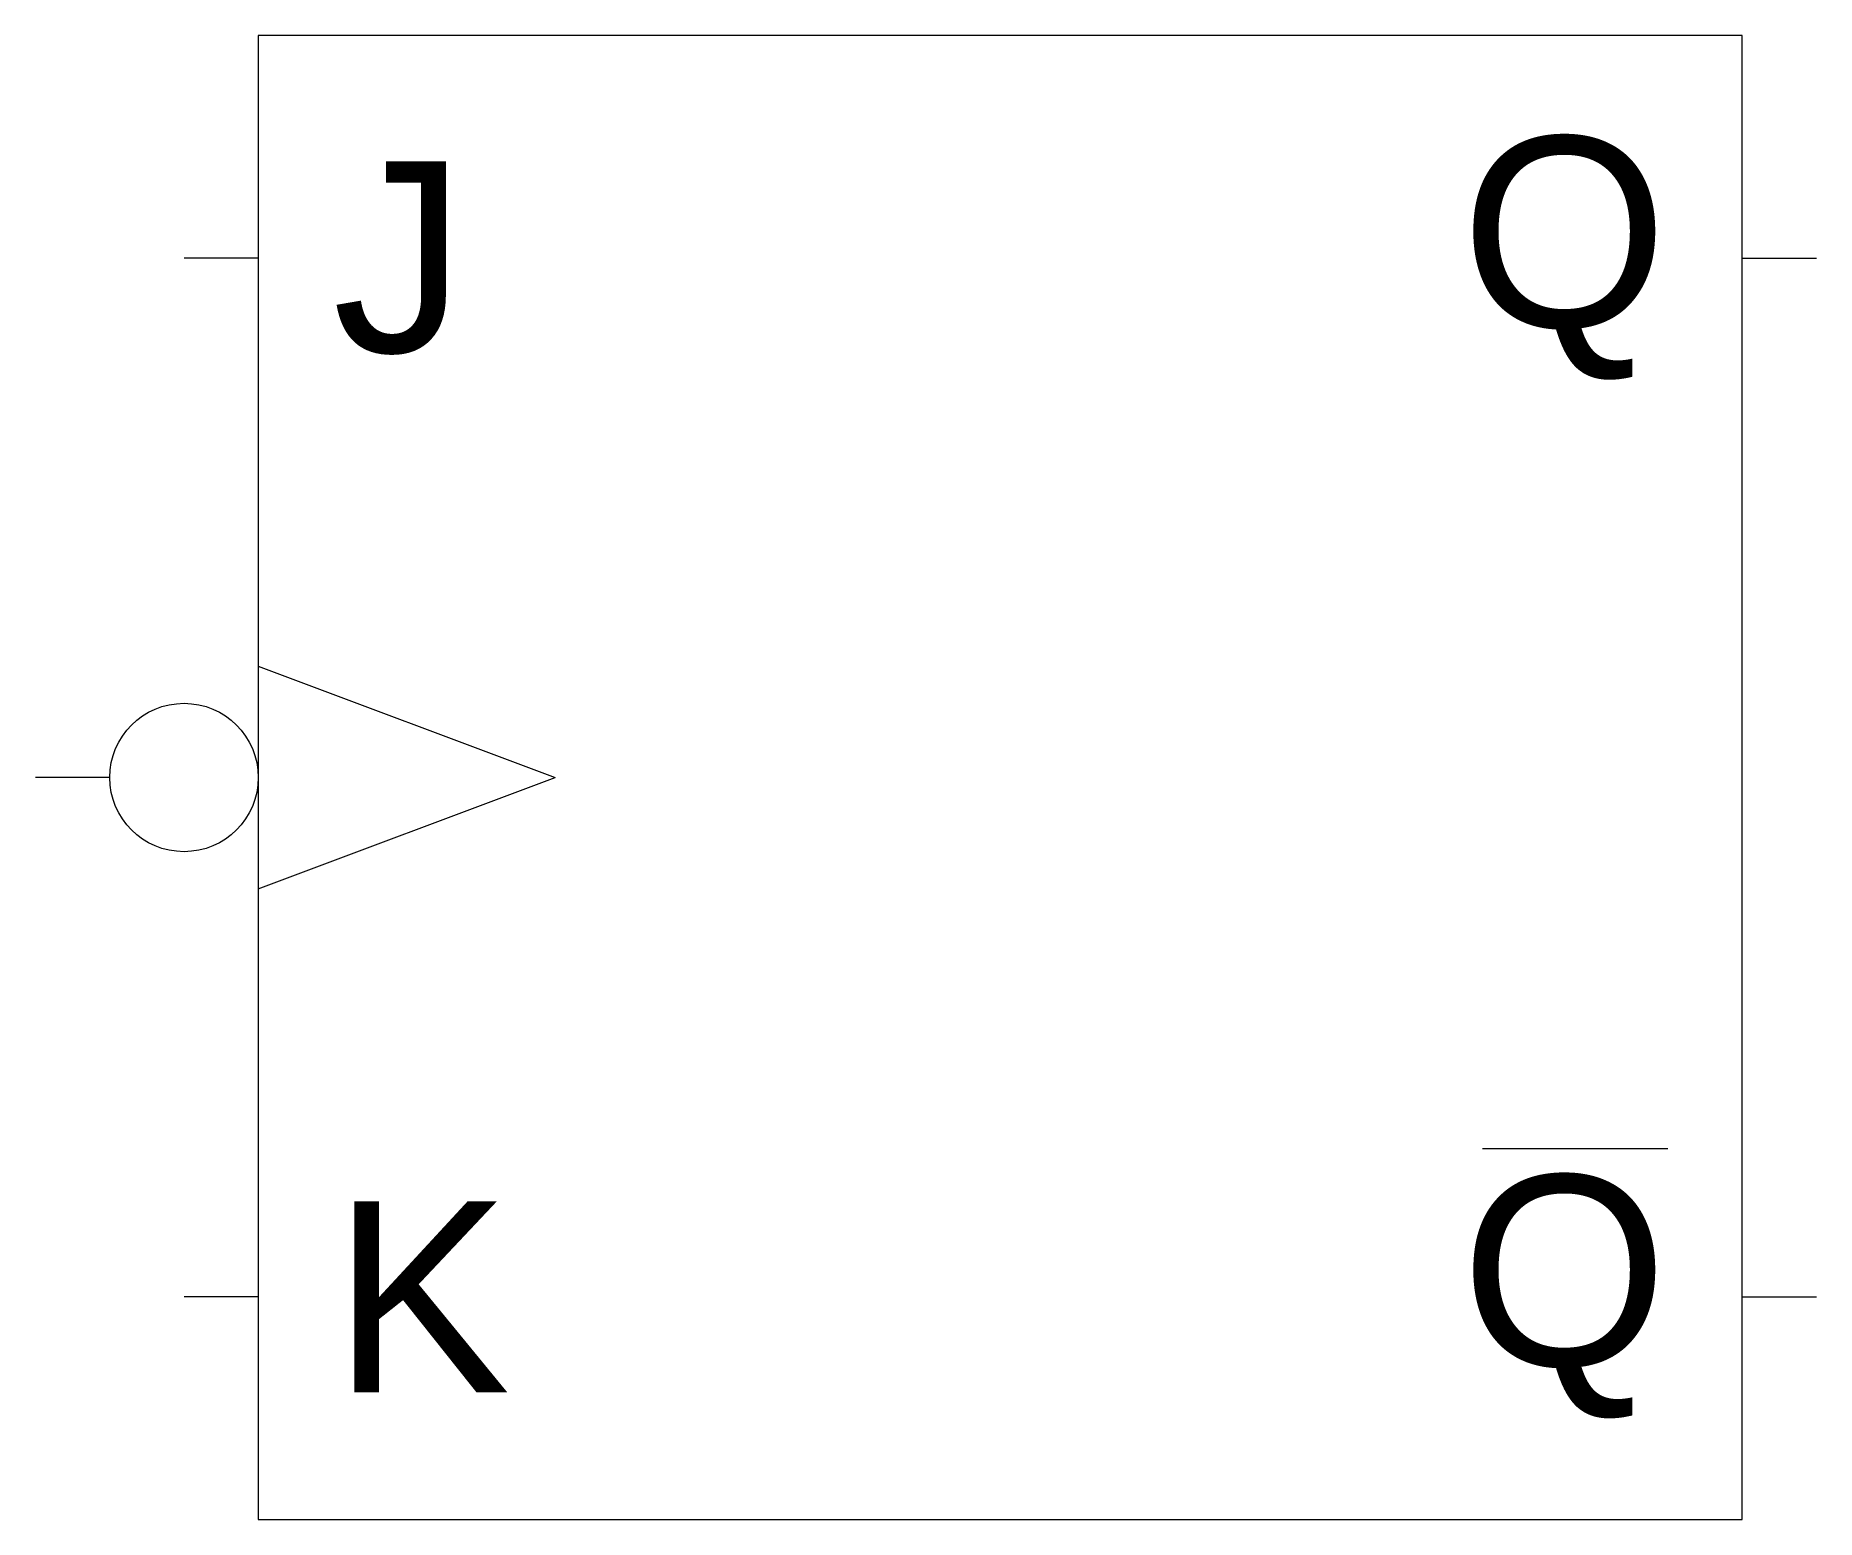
# Model space of a CAD drawing. Header units: millimetres. Extents: x -3 to 21, y -20 to 0.
import ezdxf

# ---------------------------------------------------------------- set-up
doc = ezdxf.new("R2010")
doc.units = ezdxf.units.MM
doc.layers.add('OBJECT', color=7, linetype='Continuous', lineweight=20, true_color=0xffffff)
doc.styles.add('textstyle0', font='')
doc.styles.add('textstyle1', font='')
doc.styles.add('textstyle2', font='')
doc.styles.add('textstyle3', font='')
doc.styles.get('textstyle0').set_extended_font_data('Arial')
doc.styles.get('textstyle1').set_extended_font_data('Arial')
doc.styles.get('textstyle2').set_extended_font_data('Arial')
doc.styles.get('textstyle3').set_extended_font_data('Arial')

# ---------------------------------------------------------------- blocks, each defined once
blk = doc.blocks.new('logic_not_node')
at = {"layer": 'OBJECT', "color": 7, "true_color": 0xffffff}
blk.add_circle((-1, 0), 1, dxfattribs=at)

msp = doc.modelspace()

# ---------------------------------------------------------------- linework, layer by layer
at = {"layer": 'OBJECT'}
for p, q in [((20, 0), (0, 0)), ((0, 0), (0, -20)), ((20, -20), (20, 0)), ((0, -3), (-1, -3)), ((20, -3), (21, -3)), ((0, -8.5), (4, -10)), ((-2, -10), (-3, -10)), ((0, -11.5), (4, -10)), ((16.5, -15), (19, -15)), ((0, -17), (-1, -17)), ((20, -17), (21, -17)), ((0, -20), (20, -20))]:
    msp.add_line(p, q, dxfattribs=at)

# ---------------------------------------------------------------- block references
msp.add_blockref('logic_not_node', (0, -10), dxfattribs=at)

# ---------------------------------------------------------------- texts
at = {"layer": 'OBJECT', "char_height": 2, "width": 100}
for s, insert, attachment_point, style in [('\\H2.57143;Q', (19, -3), 6, 'textstyle2'), ('\\H2.57143;J', (1, -3), 4, 'textstyle0'), ('\\H2.57143;Q', (19, -17), 6, 'textstyle3'), ('\\H2.57143;K', (1, -17), 4, 'textstyle1')]:
    msp.add_mtext(s, dxfattribs=dict(at, insert=insert, attachment_point=attachment_point, style=style))

doc.saveas('drawing.dxf')
